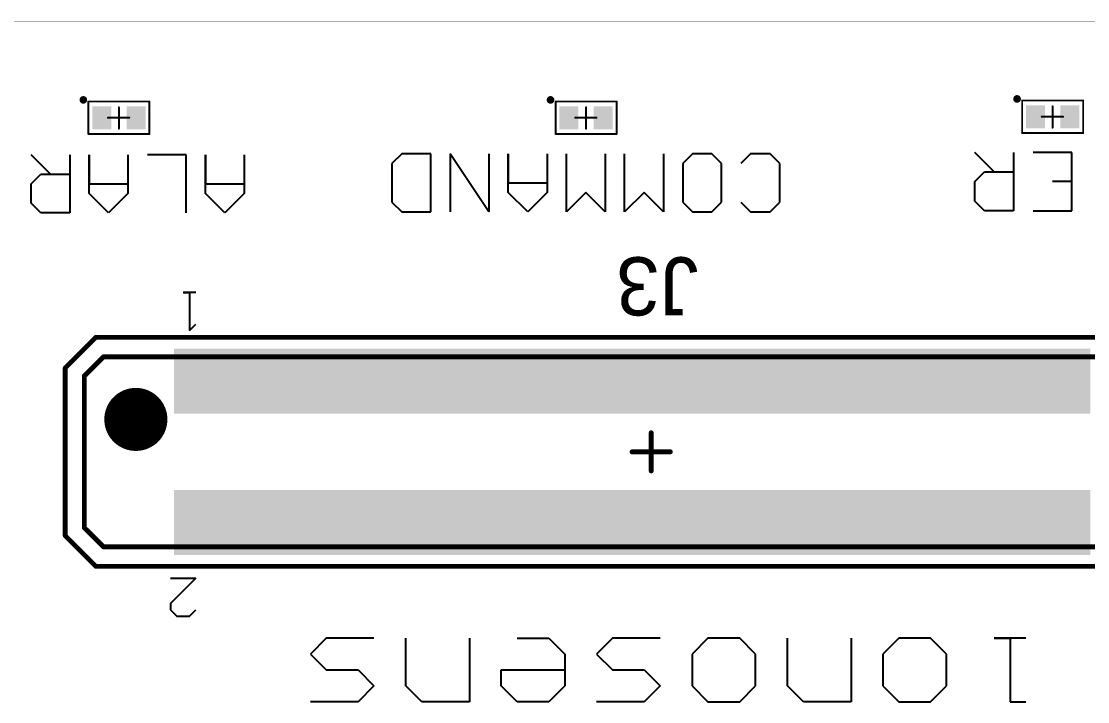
# Model space of a CAD drawing. Header units: millimetres. Extents: x -6 to 100, y 0 to 100.
# Drawn here: x 33.52 to 61.45, y 82.18 to 100.01 of the extents above; entities that cross this region are included whole.
import ezdxf

# ---------------------------------------------------------------- set-up
doc = ezdxf.new("R2010")
doc.units = ezdxf.units.MM
for name, color, linetype in [('BottomLayer', 5, 'Continuous'), ('BottomSolder', 6, 'Continuous'), ('Mechanical1', 6, 'Continuous'), ('Mechanical13', 56, 'Continuous'), ('Mechanical15', 56, 'Continuous'), ('MultiLayer', 9, 'Continuous'), ('PadHoleLayer', 156, 'Continuous'), ('TopLayer', 1, 'Continuous'), ('TopOverlay', 2, 'Continuous'), ('TopPaste', 8, 'Continuous'), ('TopSolder', 216, 'Continuous')]:
    doc.layers.add(name, color=color, linetype=linetype)

# ---------------------------------------------------------------- blocks, each defined once
blk = doc.blocks.new('LSHM_150_06_0_L_DV_A_N_K_TR_61')
at = {"layer": 'BottomLayer', "const_width": 0.725}
blk.add_lwpolyline([(13.138, -0.85, 1), (13.862, -0.85, 1)], format="xyb", close=True, dxfattribs=at)
at = {"layer": 'BottomSolder', "const_width": 0.827}
blk.add_lwpolyline([(13.087, -0.85, 1), (13.913, -0.85, 1)], format="xyb", close=True, dxfattribs=at)
at = {"layer": 'Mechanical13', "const_width": 0.127}
for points in [[(14.35, 2.49), (-14.35, 2.49)], [(14.85, 1.99), (14.35, 2.49)], [(14.85, 1.99), (14.85, -1.99)], [(14.85, -1.99), (14.35, -2.49)], [(14.35, -2.49), (-14.35, -2.49)]]:
    blk.add_lwpolyline(points, dxfattribs=at)
at = {"layer": 'Mechanical13', "const_width": 0.0635}
for points in [[(14.318, 2.49, 1), (14.382, 2.49, 1)], [(14.318, 2.49, 1), (14.382, 2.49, 1)], [(14.818, 1.99, 1), (14.882, 1.99, 1)], [(14.818, 1.99, 1), (14.882, 1.99, 1)], [(14.818, -1.99, 1), (14.882, -1.99, 1)], [(14.818, -1.99, 1), (14.882, -1.99, 1)], [(14.318, -2.49, 1), (14.382, -2.49, 1)], [(14.318, -2.49, 1), (14.382, -2.49, 1)]]:
    blk.add_lwpolyline(points, format="xyb", close=True, dxfattribs=at)
at = {"layer": 'Mechanical15'}
for p, q in [((12.097, 4.31), (11.93, 4.143)), ((12.43, 4.31), (12.097, 4.31)), ((12.596, 4.143), (12.43, 4.31)), ((11.93, 3.31), (12.596, 3.976)), ((12.596, 3.976), (12.596, 4.143)), ((12.596, 3.31), (11.93, 3.31)), ((12.097, -3.18), (11.93, -3.347)), ((12.097, -4.18), (12.097, -3.18)), ((11.93, -4.18), (12.263, -4.18)), ((12.263, -4.18), (12.097, -4.18))]:
    blk.add_line(p, q, dxfattribs=at)
at = {"layer": 'Mechanical15', "const_width": 0.127}
for points in [[(14.35, 2.49), (-14.35, 2.49)], [(14.85, 1.99), (14.35, 2.49)], [(14.85, 1.99), (14.85, -1.99)], [(0, 0.5), (0, -0.5)], [(0.5, 0), (-0.5, 0)], [(14.85, -1.99), (14.35, -2.49)], [(14.35, -2.49), (-14.35, -2.49)]]:
    blk.add_lwpolyline(points, dxfattribs=at)
at = {"layer": 'Mechanical15', "const_width": 0.0635}
for points in [[(14.318, 2.49, 1), (14.382, 2.49, 1)], [(14.318, 2.49, 1), (14.382, 2.49, 1)], [(14.818, 1.99, 1), (14.882, 1.99, 1)], [(14.818, 1.99, 1), (14.882, 1.99, 1)], [(-0.032, 0.5, 1), (0.032, 0.5, 1)], [(-0.532, 0, 1), (-0.468, 0, 1)], [(0.468, 0, 1), (0.532, 0, 1)], [(-0.032, -0.5, 1), (0.032, -0.5, 1)], [(14.818, -1.99, 1), (14.882, -1.99, 1)], [(14.818, -1.99, 1), (14.882, -1.99, 1)], [(14.318, -2.49, 1), (14.382, -2.49, 1)], [(14.318, -2.49, 1), (14.382, -2.49, 1)]]:
    blk.add_lwpolyline(points, format="xyb", close=True, dxfattribs=at)
at = {"layer": 'MultiLayer', "const_width": 0.725}
blk.add_lwpolyline([(13.138, -0.85, 1), (13.862, -0.85, 1)], format="xyb", close=True, dxfattribs=at)
at = {"layer": 'PadHoleLayer', "const_width": 0.725}
blk.add_lwpolyline([(13.138, -0.85, 1), (13.862, -0.85, 1)], format="xyb", close=True, dxfattribs=at)
at = {"layer": 'TopLayer', "const_width": 0.725}
blk.add_lwpolyline([(13.138, -0.85, 1), (13.862, -0.85, 1)], format="xyb", close=True, dxfattribs=at)
at = {"layer": 'TopLayer'}
for points in [[(-11.4, 1.1), (-11.1, 1.1), (-11.4, 2.6), (-11.1, 2.6)], [(-10.9, 1.1), (-10.6, 1.1), (-10.9, 2.6), (-10.6, 2.6)], [(-10.4, 1.1), (-10.1, 1.1), (-10.4, 2.6), (-10.1, 2.6)], [(-9.9, 1.1), (-9.6, 1.1), (-9.9, 2.6), (-9.6, 2.6)], [(-9.4, 1.1), (-9.1, 1.1), (-9.4, 2.6), (-9.1, 2.6)], [(-8.9, 1.1), (-8.6, 1.1), (-8.9, 2.6), (-8.6, 2.6)], [(-8.4, 1.1), (-8.1, 1.1), (-8.4, 2.6), (-8.1, 2.6)], [(-7.9, 1.1), (-7.6, 1.1), (-7.9, 2.6), (-7.6, 2.6)], [(-7.4, 1.1), (-7.1, 1.1), (-7.4, 2.6), (-7.1, 2.6)], [(-6.9, 1.1), (-6.6, 1.1), (-6.9, 2.6), (-6.6, 2.6)], [(-6.4, 1.1), (-6.1, 1.1), (-6.4, 2.6), (-6.1, 2.6)], [(-5.9, 1.1), (-5.6, 1.1), (-5.9, 2.6), (-5.6, 2.6)], [(-5.4, 1.1), (-5.1, 1.1), (-5.4, 2.6), (-5.1, 2.6)], [(-4.9, 1.1), (-4.6, 1.1), (-4.9, 2.6), (-4.6, 2.6)], [(-4.4, 1.1), (-4.1, 1.1), (-4.4, 2.6), (-4.1, 2.6)], [(-3.9, 1.1), (-3.6, 1.1), (-3.9, 2.6), (-3.6, 2.6)], [(-3.4, 1.1), (-3.1, 1.1), (-3.4, 2.6), (-3.1, 2.6)], [(-2.9, 1.1), (-2.6, 1.1), (-2.9, 2.6), (-2.6, 2.6)], [(-2.4, 1.1), (-2.1, 1.1), (-2.4, 2.6), (-2.1, 2.6)], [(-1.9, 1.1), (-1.6, 1.1), (-1.9, 2.6), (-1.6, 2.6)], [(-1.4, 1.1), (-1.1, 1.1), (-1.4, 2.6), (-1.1, 2.6)], [(-0.9, 1.1), (-0.6, 1.1), (-0.9, 2.6), (-0.6, 2.6)], [(-0.4, 1.1), (-0.1, 1.1), (-0.4, 2.6), (-0.1, 2.6)], [(0.1, 1.1), (0.4, 1.1), (0.1, 2.6), (0.4, 2.6)], [(0.6, 1.1), (0.9, 1.1), (0.6, 2.6), (0.9, 2.6)], [(1.1, 1.1), (1.4, 1.1), (1.1, 2.6), (1.4, 2.6)], [(1.6, 1.1), (1.9, 1.1), (1.6, 2.6), (1.9, 2.6)], [(2.1, 1.1), (2.4, 1.1), (2.1, 2.6), (2.4, 2.6)], [(2.6, 1.1), (2.9, 1.1), (2.6, 2.6), (2.9, 2.6)], [(3.1, 1.1), (3.4, 1.1), (3.1, 2.6), (3.4, 2.6)], [(3.6, 1.1), (3.9, 1.1), (3.6, 2.6), (3.9, 2.6)], [(4.1, 1.1), (4.4, 1.1), (4.1, 2.6), (4.4, 2.6)], [(4.6, 1.1), (4.9, 1.1), (4.6, 2.6), (4.9, 2.6)], [(5.1, 1.1), (5.4, 1.1), (5.1, 2.6), (5.4, 2.6)], [(5.6, 1.1), (5.9, 1.1), (5.6, 2.6), (5.9, 2.6)], [(6.1, 1.1), (6.4, 1.1), (6.1, 2.6), (6.4, 2.6)], [(6.6, 1.1), (6.9, 1.1), (6.6, 2.6), (6.9, 2.6)], [(7.1, 1.1), (7.4, 1.1), (7.1, 2.6), (7.4, 2.6)], [(7.6, 1.1), (7.9, 1.1), (7.6, 2.6), (7.9, 2.6)], [(8.1, 1.1), (8.4, 1.1), (8.1, 2.6), (8.4, 2.6)], [(8.6, 1.1), (8.9, 1.1), (8.6, 2.6), (8.9, 2.6)], [(9.1, 1.1), (9.4, 1.1), (9.1, 2.6), (9.4, 2.6)], [(9.6, 1.1), (9.9, 1.1), (9.6, 2.6), (9.9, 2.6)], [(10.1, 1.1), (10.4, 1.1), (10.1, 2.6), (10.4, 2.6)], [(10.6, 1.1), (10.9, 1.1), (10.6, 2.6), (10.9, 2.6)], [(11.1, 1.1), (11.4, 1.1), (11.1, 2.6), (11.4, 2.6)], [(11.6, 1.1), (11.9, 1.1), (11.6, 2.6), (11.9, 2.6)], [(12.1, 1.1), (12.4, 1.1), (12.1, 2.6), (12.4, 2.6)], [(-11.4, -2.6), (-11.1, -2.6), (-11.4, -1.1), (-11.1, -1.1)], [(-10.9, -2.6), (-10.6, -2.6), (-10.9, -1.1), (-10.6, -1.1)], [(-10.4, -2.6), (-10.1, -2.6), (-10.4, -1.1), (-10.1, -1.1)], [(-9.9, -2.6), (-9.6, -2.6), (-9.9, -1.1), (-9.6, -1.1)], [(-9.4, -2.6), (-9.1, -2.6), (-9.4, -1.1), (-9.1, -1.1)], [(-8.9, -2.6), (-8.6, -2.6), (-8.9, -1.1), (-8.6, -1.1)], [(-8.4, -2.6), (-8.1, -2.6), (-8.4, -1.1), (-8.1, -1.1)], [(-7.9, -2.6), (-7.6, -2.6), (-7.9, -1.1), (-7.6, -1.1)], [(-7.4, -2.6), (-7.1, -2.6), (-7.4, -1.1), (-7.1, -1.1)], [(-6.9, -2.6), (-6.6, -2.6), (-6.9, -1.1), (-6.6, -1.1)], [(-6.4, -2.6), (-6.1, -2.6), (-6.4, -1.1), (-6.1, -1.1)], [(-5.9, -2.6), (-5.6, -2.6), (-5.9, -1.1), (-5.6, -1.1)], [(-5.4, -2.6), (-5.1, -2.6), (-5.4, -1.1), (-5.1, -1.1)], [(-4.9, -2.6), (-4.6, -2.6), (-4.9, -1.1), (-4.6, -1.1)], [(-4.4, -2.6), (-4.1, -2.6), (-4.4, -1.1), (-4.1, -1.1)], [(-3.9, -2.6), (-3.6, -2.6), (-3.9, -1.1), (-3.6, -1.1)], [(-3.4, -2.6), (-3.1, -2.6), (-3.4, -1.1), (-3.1, -1.1)], [(-2.9, -2.6), (-2.6, -2.6), (-2.9, -1.1), (-2.6, -1.1)], [(-2.4, -2.6), (-2.1, -2.6), (-2.4, -1.1), (-2.1, -1.1)], [(-1.9, -2.6), (-1.6, -2.6), (-1.9, -1.1), (-1.6, -1.1)], [(-1.4, -2.6), (-1.1, -2.6), (-1.4, -1.1), (-1.1, -1.1)], [(-0.9, -2.6), (-0.6, -2.6), (-0.9, -1.1), (-0.6, -1.1)], [(-0.4, -2.6), (-0.1, -2.6), (-0.4, -1.1), (-0.1, -1.1)], [(0.1, -2.6), (0.4, -2.6), (0.1, -1.1), (0.4, -1.1)], [(0.6, -2.6), (0.9, -2.6), (0.6, -1.1), (0.9, -1.1)], [(1.1, -2.6), (1.4, -2.6), (1.1, -1.1), (1.4, -1.1)], [(1.6, -2.6), (1.9, -2.6), (1.6, -1.1), (1.9, -1.1)], [(2.1, -2.6), (2.4, -2.6), (2.1, -1.1), (2.4, -1.1)], [(2.6, -2.6), (2.9, -2.6), (2.6, -1.1), (2.9, -1.1)], [(3.1, -2.6), (3.4, -2.6), (3.1, -1.1), (3.4, -1.1)], [(3.6, -2.6), (3.9, -2.6), (3.6, -1.1), (3.9, -1.1)], [(4.1, -2.6), (4.4, -2.6), (4.1, -1.1), (4.4, -1.1)], [(4.6, -2.6), (4.9, -2.6), (4.6, -1.1), (4.9, -1.1)], [(5.1, -2.6), (5.4, -2.6), (5.1, -1.1), (5.4, -1.1)], [(5.6, -2.6), (5.9, -2.6), (5.6, -1.1), (5.9, -1.1)], [(6.1, -2.6), (6.4, -2.6), (6.1, -1.1), (6.4, -1.1)], [(6.6, -2.6), (6.9, -2.6), (6.6, -1.1), (6.9, -1.1)], [(7.1, -2.6), (7.4, -2.6), (7.1, -1.1), (7.4, -1.1)], [(7.6, -2.6), (7.9, -2.6), (7.6, -1.1), (7.9, -1.1)], [(8.1, -2.6), (8.4, -2.6), (8.1, -1.1), (8.4, -1.1)], [(8.6, -2.6), (8.9, -2.6), (8.6, -1.1), (8.9, -1.1)], [(9.1, -2.6), (9.4, -2.6), (9.1, -1.1), (9.4, -1.1)], [(9.6, -2.6), (9.9, -2.6), (9.6, -1.1), (9.9, -1.1)], [(10.1, -2.6), (10.4, -2.6), (10.1, -1.1), (10.4, -1.1)], [(10.6, -2.6), (10.9, -2.6), (10.6, -1.1), (10.9, -1.1)], [(11.1, -2.6), (11.4, -2.6), (11.1, -1.1), (11.4, -1.1)], [(11.6, -2.6), (11.9, -2.6), (11.6, -1.1), (11.9, -1.1)], [(12.1, -2.6), (12.4, -2.6), (12.1, -1.1), (12.4, -1.1)]]:
    blk.add_solid(points, dxfattribs=at)
at = {"layer": 'TopOverlay', "const_width": 0.127}
for points in [[(14.55, 3), (-14.55, 3)], [(15.35, 2.2), (14.55, 3)], [(15.35, 2.2), (15.35, -2.2)], [(15.35, -2.2), (14.55, -3)], [(14.55, -3), (-14.55, -3)]]:
    blk.add_lwpolyline(points, dxfattribs=at)
at = {"layer": 'TopOverlay', "const_width": 0.0635}
for points in [[(14.518, 3, 1), (14.582, 3, 1)], [(14.518, 3, 1), (14.582, 3, 1)], [(15.318, 2.2, 1), (15.382, 2.2, 1)], [(15.318, 2.2, 1), (15.382, 2.2, 1)], [(15.318, -2.2, 1), (15.382, -2.2, 1)], [(15.318, -2.2, 1), (15.382, -2.2, 1)], [(14.518, -3, 1), (14.582, -3, 1)], [(14.518, -3, 1), (14.582, -3, 1)]]:
    blk.add_lwpolyline(points, format="xyb", close=True, dxfattribs=at)
at = {"layer": 'TopPaste'}
for points in [[(-11.4, 1.1), (-11.1, 1.1), (-11.4, 2.6), (-11.1, 2.6)], [(-10.9, 1.1), (-10.6, 1.1), (-10.9, 2.6), (-10.6, 2.6)], [(-10.4, 1.1), (-10.1, 1.1), (-10.4, 2.6), (-10.1, 2.6)], [(-9.9, 1.1), (-9.6, 1.1), (-9.9, 2.6), (-9.6, 2.6)], [(-9.4, 1.1), (-9.1, 1.1), (-9.4, 2.6), (-9.1, 2.6)], [(-8.9, 1.1), (-8.6, 1.1), (-8.9, 2.6), (-8.6, 2.6)], [(-8.4, 1.1), (-8.1, 1.1), (-8.4, 2.6), (-8.1, 2.6)], [(-7.9, 1.1), (-7.6, 1.1), (-7.9, 2.6), (-7.6, 2.6)], [(-7.4, 1.1), (-7.1, 1.1), (-7.4, 2.6), (-7.1, 2.6)], [(-6.9, 1.1), (-6.6, 1.1), (-6.9, 2.6), (-6.6, 2.6)], [(-6.4, 1.1), (-6.1, 1.1), (-6.4, 2.6), (-6.1, 2.6)], [(-5.9, 1.1), (-5.6, 1.1), (-5.9, 2.6), (-5.6, 2.6)], [(-5.4, 1.1), (-5.1, 1.1), (-5.4, 2.6), (-5.1, 2.6)], [(-4.9, 1.1), (-4.6, 1.1), (-4.9, 2.6), (-4.6, 2.6)], [(-4.4, 1.1), (-4.1, 1.1), (-4.4, 2.6), (-4.1, 2.6)], [(-3.9, 1.1), (-3.6, 1.1), (-3.9, 2.6), (-3.6, 2.6)], [(-3.4, 1.1), (-3.1, 1.1), (-3.4, 2.6), (-3.1, 2.6)], [(-2.9, 1.1), (-2.6, 1.1), (-2.9, 2.6), (-2.6, 2.6)], [(-2.4, 1.1), (-2.1, 1.1), (-2.4, 2.6), (-2.1, 2.6)], [(-1.9, 1.1), (-1.6, 1.1), (-1.9, 2.6), (-1.6, 2.6)], [(-1.4, 1.1), (-1.1, 1.1), (-1.4, 2.6), (-1.1, 2.6)], [(-0.9, 1.1), (-0.6, 1.1), (-0.9, 2.6), (-0.6, 2.6)], [(-0.4, 1.1), (-0.1, 1.1), (-0.4, 2.6), (-0.1, 2.6)], [(0.1, 1.1), (0.4, 1.1), (0.1, 2.6), (0.4, 2.6)], [(0.6, 1.1), (0.9, 1.1), (0.6, 2.6), (0.9, 2.6)], [(1.1, 1.1), (1.4, 1.1), (1.1, 2.6), (1.4, 2.6)], [(1.6, 1.1), (1.9, 1.1), (1.6, 2.6), (1.9, 2.6)], [(2.1, 1.1), (2.4, 1.1), (2.1, 2.6), (2.4, 2.6)], [(2.6, 1.1), (2.9, 1.1), (2.6, 2.6), (2.9, 2.6)], [(3.1, 1.1), (3.4, 1.1), (3.1, 2.6), (3.4, 2.6)], [(3.6, 1.1), (3.9, 1.1), (3.6, 2.6), (3.9, 2.6)], [(4.1, 1.1), (4.4, 1.1), (4.1, 2.6), (4.4, 2.6)], [(4.6, 1.1), (4.9, 1.1), (4.6, 2.6), (4.9, 2.6)], [(5.1, 1.1), (5.4, 1.1), (5.1, 2.6), (5.4, 2.6)], [(5.6, 1.1), (5.9, 1.1), (5.6, 2.6), (5.9, 2.6)], [(6.1, 1.1), (6.4, 1.1), (6.1, 2.6), (6.4, 2.6)], [(6.6, 1.1), (6.9, 1.1), (6.6, 2.6), (6.9, 2.6)], [(7.1, 1.1), (7.4, 1.1), (7.1, 2.6), (7.4, 2.6)], [(7.6, 1.1), (7.9, 1.1), (7.6, 2.6), (7.9, 2.6)], [(8.1, 1.1), (8.4, 1.1), (8.1, 2.6), (8.4, 2.6)], [(8.6, 1.1), (8.9, 1.1), (8.6, 2.6), (8.9, 2.6)], [(9.1, 1.1), (9.4, 1.1), (9.1, 2.6), (9.4, 2.6)], [(9.6, 1.1), (9.9, 1.1), (9.6, 2.6), (9.9, 2.6)], [(10.1, 1.1), (10.4, 1.1), (10.1, 2.6), (10.4, 2.6)], [(10.6, 1.1), (10.9, 1.1), (10.6, 2.6), (10.9, 2.6)], [(11.1, 1.1), (11.4, 1.1), (11.1, 2.6), (11.4, 2.6)], [(11.6, 1.1), (11.9, 1.1), (11.6, 2.6), (11.9, 2.6)], [(12.1, 1.1), (12.4, 1.1), (12.1, 2.6), (12.4, 2.6)], [(-11.4, -2.6), (-11.1, -2.6), (-11.4, -1.1), (-11.1, -1.1)], [(-10.9, -2.6), (-10.6, -2.6), (-10.9, -1.1), (-10.6, -1.1)], [(-10.4, -2.6), (-10.1, -2.6), (-10.4, -1.1), (-10.1, -1.1)], [(-9.9, -2.6), (-9.6, -2.6), (-9.9, -1.1), (-9.6, -1.1)], [(-9.4, -2.6), (-9.1, -2.6), (-9.4, -1.1), (-9.1, -1.1)], [(-8.9, -2.6), (-8.6, -2.6), (-8.9, -1.1), (-8.6, -1.1)], [(-8.4, -2.6), (-8.1, -2.6), (-8.4, -1.1), (-8.1, -1.1)], [(-7.9, -2.6), (-7.6, -2.6), (-7.9, -1.1), (-7.6, -1.1)], [(-7.4, -2.6), (-7.1, -2.6), (-7.4, -1.1), (-7.1, -1.1)], [(-6.9, -2.6), (-6.6, -2.6), (-6.9, -1.1), (-6.6, -1.1)], [(-6.4, -2.6), (-6.1, -2.6), (-6.4, -1.1), (-6.1, -1.1)], [(-5.9, -2.6), (-5.6, -2.6), (-5.9, -1.1), (-5.6, -1.1)], [(-5.4, -2.6), (-5.1, -2.6), (-5.4, -1.1), (-5.1, -1.1)], [(-4.9, -2.6), (-4.6, -2.6), (-4.9, -1.1), (-4.6, -1.1)], [(-4.4, -2.6), (-4.1, -2.6), (-4.4, -1.1), (-4.1, -1.1)], [(-3.9, -2.6), (-3.6, -2.6), (-3.9, -1.1), (-3.6, -1.1)], [(-3.4, -2.6), (-3.1, -2.6), (-3.4, -1.1), (-3.1, -1.1)], [(-2.9, -2.6), (-2.6, -2.6), (-2.9, -1.1), (-2.6, -1.1)], [(-2.4, -2.6), (-2.1, -2.6), (-2.4, -1.1), (-2.1, -1.1)], [(-1.9, -2.6), (-1.6, -2.6), (-1.9, -1.1), (-1.6, -1.1)], [(-1.4, -2.6), (-1.1, -2.6), (-1.4, -1.1), (-1.1, -1.1)], [(-0.9, -2.6), (-0.6, -2.6), (-0.9, -1.1), (-0.6, -1.1)], [(-0.4, -2.6), (-0.1, -2.6), (-0.4, -1.1), (-0.1, -1.1)], [(0.1, -2.6), (0.4, -2.6), (0.1, -1.1), (0.4, -1.1)], [(0.6, -2.6), (0.9, -2.6), (0.6, -1.1), (0.9, -1.1)], [(1.1, -2.6), (1.4, -2.6), (1.1, -1.1), (1.4, -1.1)], [(1.6, -2.6), (1.9, -2.6), (1.6, -1.1), (1.9, -1.1)], [(2.1, -2.6), (2.4, -2.6), (2.1, -1.1), (2.4, -1.1)], [(2.6, -2.6), (2.9, -2.6), (2.6, -1.1), (2.9, -1.1)], [(3.1, -2.6), (3.4, -2.6), (3.1, -1.1), (3.4, -1.1)], [(3.6, -2.6), (3.9, -2.6), (3.6, -1.1), (3.9, -1.1)], [(4.1, -2.6), (4.4, -2.6), (4.1, -1.1), (4.4, -1.1)], [(4.6, -2.6), (4.9, -2.6), (4.6, -1.1), (4.9, -1.1)], [(5.1, -2.6), (5.4, -2.6), (5.1, -1.1), (5.4, -1.1)], [(5.6, -2.6), (5.9, -2.6), (5.6, -1.1), (5.9, -1.1)], [(6.1, -2.6), (6.4, -2.6), (6.1, -1.1), (6.4, -1.1)], [(6.6, -2.6), (6.9, -2.6), (6.6, -1.1), (6.9, -1.1)], [(7.1, -2.6), (7.4, -2.6), (7.1, -1.1), (7.4, -1.1)], [(7.6, -2.6), (7.9, -2.6), (7.6, -1.1), (7.9, -1.1)], [(8.1, -2.6), (8.4, -2.6), (8.1, -1.1), (8.4, -1.1)], [(8.6, -2.6), (8.9, -2.6), (8.6, -1.1), (8.9, -1.1)], [(9.1, -2.6), (9.4, -2.6), (9.1, -1.1), (9.4, -1.1)], [(9.6, -2.6), (9.9, -2.6), (9.6, -1.1), (9.9, -1.1)], [(10.1, -2.6), (10.4, -2.6), (10.1, -1.1), (10.4, -1.1)], [(10.6, -2.6), (10.9, -2.6), (10.6, -1.1), (10.9, -1.1)], [(11.1, -2.6), (11.4, -2.6), (11.1, -1.1), (11.4, -1.1)], [(11.6, -2.6), (11.9, -2.6), (11.6, -1.1), (11.9, -1.1)], [(12.1, -2.6), (12.4, -2.6), (12.1, -1.1), (12.4, -1.1)]]:
    blk.add_solid(points, dxfattribs=at)
at = {"layer": 'TopSolder', "const_width": 0.827}
blk.add_lwpolyline([(13.087, -0.85, 1), (13.913, -0.85, 1)], format="xyb", close=True, dxfattribs=at)
at = {"layer": 'TopSolder'}
for points in [[(-11.502, 0.998), (-10.998, 0.998), (-11.502, 2.702), (-10.998, 2.702)], [(-11.002, 0.998), (-10.498, 0.998), (-11.002, 2.702), (-10.498, 2.702)], [(-10.502, 0.998), (-9.998, 0.998), (-10.502, 2.702), (-9.998, 2.702)], [(-10.002, 0.998), (-9.498, 0.998), (-10.002, 2.702), (-9.498, 2.702)], [(-9.502, 0.998), (-8.998, 0.998), (-9.502, 2.702), (-8.998, 2.702)], [(-9.002, 0.998), (-8.498, 0.998), (-9.002, 2.702), (-8.498, 2.702)], [(-8.502, 0.998), (-7.998, 0.998), (-8.502, 2.702), (-7.998, 2.702)], [(-8.002, 0.998), (-7.498, 0.998), (-8.002, 2.702), (-7.498, 2.702)], [(-7.502, 0.998), (-6.998, 0.998), (-7.502, 2.702), (-6.998, 2.702)], [(-7.002, 0.998), (-6.498, 0.998), (-7.002, 2.702), (-6.498, 2.702)], [(-6.502, 0.998), (-5.998, 0.998), (-6.502, 2.702), (-5.998, 2.702)], [(-6.002, 0.998), (-5.498, 0.998), (-6.002, 2.702), (-5.498, 2.702)], [(-5.502, 0.998), (-4.998, 0.998), (-5.502, 2.702), (-4.998, 2.702)], [(-5.002, 0.998), (-4.498, 0.998), (-5.002, 2.702), (-4.498, 2.702)], [(-4.502, 0.998), (-3.998, 0.998), (-4.502, 2.702), (-3.998, 2.702)], [(-4.002, 0.998), (-3.498, 0.998), (-4.002, 2.702), (-3.498, 2.702)], [(-3.502, 0.998), (-2.998, 0.998), (-3.502, 2.702), (-2.998, 2.702)], [(-3.002, 0.998), (-2.498, 0.998), (-3.002, 2.702), (-2.498, 2.702)], [(-2.502, 0.998), (-1.998, 0.998), (-2.502, 2.702), (-1.998, 2.702)], [(-2.002, 0.998), (-1.498, 0.998), (-2.002, 2.702), (-1.498, 2.702)], [(-1.502, 0.998), (-0.998, 0.998), (-1.502, 2.702), (-0.998, 2.702)], [(-1.002, 0.998), (-0.498, 0.998), (-1.002, 2.702), (-0.498, 2.702)], [(-0.502, 0.998), (0.002, 0.998), (-0.502, 2.702), (0.002, 2.702)], [(-0.002, 0.998), (0.502, 0.998), (-0.002, 2.702), (0.502, 2.702)], [(0.498, 0.998), (1.002, 0.998), (0.498, 2.702), (1.002, 2.702)], [(0.998, 0.998), (1.502, 0.998), (0.998, 2.702), (1.502, 2.702)], [(1.498, 0.998), (2.002, 0.998), (1.498, 2.702), (2.002, 2.702)], [(1.998, 0.998), (2.502, 0.998), (1.998, 2.702), (2.502, 2.702)], [(2.498, 0.998), (3.002, 0.998), (2.498, 2.702), (3.002, 2.702)], [(2.998, 0.998), (3.502, 0.998), (2.998, 2.702), (3.502, 2.702)], [(3.498, 0.998), (4.002, 0.998), (3.498, 2.702), (4.002, 2.702)], [(3.998, 0.998), (4.502, 0.998), (3.998, 2.702), (4.502, 2.702)], [(4.498, 0.998), (5.002, 0.998), (4.498, 2.702), (5.002, 2.702)], [(4.998, 0.998), (5.502, 0.998), (4.998, 2.702), (5.502, 2.702)], [(5.498, 0.998), (6.002, 0.998), (5.498, 2.702), (6.002, 2.702)], [(5.998, 0.998), (6.502, 0.998), (5.998, 2.702), (6.502, 2.702)], [(6.498, 0.998), (7.002, 0.998), (6.498, 2.702), (7.002, 2.702)], [(6.998, 0.998), (7.502, 0.998), (6.998, 2.702), (7.502, 2.702)], [(7.498, 0.998), (8.002, 0.998), (7.498, 2.702), (8.002, 2.702)], [(7.998, 0.998), (8.502, 0.998), (7.998, 2.702), (8.502, 2.702)], [(8.498, 0.998), (9.002, 0.998), (8.498, 2.702), (9.002, 2.702)], [(8.998, 0.998), (9.502, 0.998), (8.998, 2.702), (9.502, 2.702)], [(9.498, 0.998), (10.002, 0.998), (9.498, 2.702), (10.002, 2.702)], [(9.998, 0.998), (10.502, 0.998), (9.998, 2.702), (10.502, 2.702)], [(10.498, 0.998), (11.002, 0.998), (10.498, 2.702), (11.002, 2.702)], [(10.998, 0.998), (11.502, 0.998), (10.998, 2.702), (11.502, 2.702)], [(11.498, 0.998), (12.002, 0.998), (11.498, 2.702), (12.002, 2.702)], [(11.998, 0.998), (12.502, 0.998), (11.998, 2.702), (12.502, 2.702)], [(-11.502, -2.702), (-10.998, -2.702), (-11.502, -0.998), (-10.998, -0.998)], [(-11.002, -2.702), (-10.498, -2.702), (-11.002, -0.998), (-10.498, -0.998)], [(-10.502, -2.702), (-9.998, -2.702), (-10.502, -0.998), (-9.998, -0.998)], [(-10.002, -2.702), (-9.498, -2.702), (-10.002, -0.998), (-9.498, -0.998)], [(-9.502, -2.702), (-8.998, -2.702), (-9.502, -0.998), (-8.998, -0.998)], [(-9.002, -2.702), (-8.498, -2.702), (-9.002, -0.998), (-8.498, -0.998)], [(-8.502, -2.702), (-7.998, -2.702), (-8.502, -0.998), (-7.998, -0.998)], [(-8.002, -2.702), (-7.498, -2.702), (-8.002, -0.998), (-7.498, -0.998)], [(-7.502, -2.702), (-6.998, -2.702), (-7.502, -0.998), (-6.998, -0.998)], [(-7.002, -2.702), (-6.498, -2.702), (-7.002, -0.998), (-6.498, -0.998)], [(-6.502, -2.702), (-5.998, -2.702), (-6.502, -0.998), (-5.998, -0.998)], [(-6.002, -2.702), (-5.498, -2.702), (-6.002, -0.998), (-5.498, -0.998)], [(-5.502, -2.702), (-4.998, -2.702), (-5.502, -0.998), (-4.998, -0.998)], [(-5.002, -2.702), (-4.498, -2.702), (-5.002, -0.998), (-4.498, -0.998)], [(-4.502, -2.702), (-3.998, -2.702), (-4.502, -0.998), (-3.998, -0.998)], [(-4.002, -2.702), (-3.498, -2.702), (-4.002, -0.998), (-3.498, -0.998)], [(-3.502, -2.702), (-2.998, -2.702), (-3.502, -0.998), (-2.998, -0.998)], [(-3.002, -2.702), (-2.498, -2.702), (-3.002, -0.998), (-2.498, -0.998)], [(-2.502, -2.702), (-1.998, -2.702), (-2.502, -0.998), (-1.998, -0.998)], [(-2.002, -2.702), (-1.498, -2.702), (-2.002, -0.998), (-1.498, -0.998)], [(-1.502, -2.702), (-0.998, -2.702), (-1.502, -0.998), (-0.998, -0.998)], [(-1.002, -2.702), (-0.498, -2.702), (-1.002, -0.998), (-0.498, -0.998)], [(-0.502, -2.702), (0.002, -2.702), (-0.502, -0.998), (0.002, -0.998)], [(-0.002, -2.702), (0.502, -2.702), (-0.002, -0.998), (0.502, -0.998)], [(0.498, -2.702), (1.002, -2.702), (0.498, -0.998), (1.002, -0.998)], [(0.998, -2.702), (1.502, -2.702), (0.998, -0.998), (1.502, -0.998)], [(1.498, -2.702), (2.002, -2.702), (1.498, -0.998), (2.002, -0.998)], [(1.998, -2.702), (2.502, -2.702), (1.998, -0.998), (2.502, -0.998)], [(2.498, -2.702), (3.002, -2.702), (2.498, -0.998), (3.002, -0.998)], [(2.998, -2.702), (3.502, -2.702), (2.998, -0.998), (3.502, -0.998)], [(3.498, -2.702), (4.002, -2.702), (3.498, -0.998), (4.002, -0.998)], [(3.998, -2.702), (4.502, -2.702), (3.998, -0.998), (4.502, -0.998)], [(4.498, -2.702), (5.002, -2.702), (4.498, -0.998), (5.002, -0.998)], [(4.998, -2.702), (5.502, -2.702), (4.998, -0.998), (5.502, -0.998)], [(5.498, -2.702), (6.002, -2.702), (5.498, -0.998), (6.002, -0.998)], [(5.998, -2.702), (6.502, -2.702), (5.998, -0.998), (6.502, -0.998)], [(6.498, -2.702), (7.002, -2.702), (6.498, -0.998), (7.002, -0.998)], [(6.998, -2.702), (7.502, -2.702), (6.998, -0.998), (7.502, -0.998)], [(7.498, -2.702), (8.002, -2.702), (7.498, -0.998), (8.002, -0.998)], [(7.998, -2.702), (8.502, -2.702), (7.998, -0.998), (8.502, -0.998)], [(8.498, -2.702), (9.002, -2.702), (8.498, -0.998), (9.002, -0.998)], [(8.998, -2.702), (9.502, -2.702), (8.998, -0.998), (9.502, -0.998)], [(9.498, -2.702), (10.002, -2.702), (9.498, -0.998), (10.002, -0.998)], [(9.998, -2.702), (10.502, -2.702), (9.998, -0.998), (10.502, -0.998)], [(10.498, -2.702), (11.002, -2.702), (10.498, -0.998), (11.002, -0.998)], [(10.998, -2.702), (11.502, -2.702), (10.998, -0.998), (11.502, -0.998)], [(11.498, -2.702), (12.002, -2.702), (11.498, -0.998), (12.002, -0.998)], [(11.998, -2.702), (12.502, -2.702), (11.998, -0.998), (12.502, -0.998)]]:
    blk.add_solid(points, dxfattribs=at)
blk = doc.blocks.new('DIOC1005X02R_66')
at = {"layer": 'Mechanical13', "const_width": 0.05}
for points in [[(-0.797, -0.425), (-0.797, 0.425)], [(-0.797, 0.425), (0.803, 0.425)], [(0.803, -0.425), (0.803, 0.425)], [(-0.797, -0.425), (0.803, -0.425)]]:
    blk.add_lwpolyline(points, dxfattribs=at)
at = {"layer": 'Mechanical13', "const_width": 0.025}
for points in [[(-0.81, 0.425, 1), (-0.785, 0.425, 1)], [(-0.81, 0.425, 1), (-0.785, 0.425, 1)], [(0.79, 0.425, 1), (0.815, 0.425, 1)], [(0.79, 0.425, 1), (0.815, 0.425, 1)], [(-0.81, -0.425, 1), (-0.785, -0.425, 1)], [(-0.81, -0.425, 1), (-0.785, -0.425, 1)], [(0.79, -0.425, 1), (0.815, -0.425, 1)], [(0.79, -0.425, 1), (0.815, -0.425, 1)]]:
    blk.add_lwpolyline(points, format="xyb", close=True, dxfattribs=at)
at = {"layer": 'Mechanical15', "const_width": 0.05}
for points in [[(-0.797, -0.425), (-0.797, 0.425)], [(-0.797, 0.425), (0.803, 0.425)], [(0.003, -0.287), (0.003, 0.273)], [(0.803, -0.425), (0.803, 0.425)], [(-0.284, 0), (0.276, 0)], [(-0.797, -0.425), (0.803, -0.425)]]:
    blk.add_lwpolyline(points, dxfattribs=at)
at = {"layer": 'Mechanical15', "const_width": 0.025}
for points in [[(-0.81, 0.425, 1), (-0.785, 0.425, 1)], [(-0.81, 0.425, 1), (-0.785, 0.425, 1)], [(-0.01, 0.273, 1), (0.015, 0.273, 1)], [(0.79, 0.425, 1), (0.815, 0.425, 1)], [(0.79, 0.425, 1), (0.815, 0.425, 1)], [(-0.297, 0, 1), (-0.272, 0, 1)], [(0.263, 0, 1), (0.288, 0, 1)], [(-0.01, -0.287, 1), (0.015, -0.287, 1)], [(-0.81, -0.425, 1), (-0.785, -0.425, 1)], [(-0.81, -0.425, 1), (-0.785, -0.425, 1)], [(0.79, -0.425, 1), (0.815, -0.425, 1)], [(0.79, -0.425, 1), (0.815, -0.425, 1)]]:
    blk.add_lwpolyline(points, format="xyb", close=True, dxfattribs=at)
at = {"layer": 'TopLayer'}
for points in [[(-0.697, -0.3), (-0.197, -0.3), (-0.697, 0.3), (-0.197, 0.3)], [(0.203, -0.3), (0.703, -0.3), (0.203, 0.3), (0.703, 0.3)]]:
    blk.add_solid(points, dxfattribs=at)
at = {"layer": 'TopOverlay'}
for points, const_width in [([(-0.879, 0.467, 1), (-0.979, 0.467, 1)], 0.1), ([(-1.004, 0.467, 1), (-0.954, 0.467, 1)], 0.05), ([(-0.904, 0.467, 1), (-0.854, 0.467, 1)], 0.05)]:
    blk.add_lwpolyline(points, format="xyb", close=True, dxfattribs=dict(at, const_width=const_width))
at = {"layer": 'TopPaste'}
for points in [[(-0.697, -0.3), (-0.197, -0.3), (-0.697, 0.3), (-0.197, 0.3)], [(0.203, -0.3), (0.703, -0.3), (0.203, 0.3), (0.703, 0.3)]]:
    blk.add_solid(points, dxfattribs=at)
at = {"layer": 'TopSolder'}
for points in [[(-0.697, -0.3), (-0.197, -0.3), (-0.697, 0.3), (-0.197, 0.3)], [(0.203, -0.3), (0.703, -0.3), (0.203, 0.3), (0.703, 0.3)]]:
    blk.add_solid(points, dxfattribs=at)
blk = doc.blocks.new('DIOC1005X02R_67')
at = {"layer": 'Mechanical13', "const_width": 0.05}
for points in [[(-0.797, -0.425), (-0.797, 0.425)], [(-0.797, 0.425), (0.803, 0.425)], [(0.803, -0.425), (0.803, 0.425)], [(-0.797, -0.425), (0.803, -0.425)]]:
    blk.add_lwpolyline(points, dxfattribs=at)
at = {"layer": 'Mechanical13', "const_width": 0.025}
for points in [[(-0.81, 0.425, 1), (-0.785, 0.425, 1)], [(-0.81, 0.425, 1), (-0.785, 0.425, 1)], [(0.79, 0.425, 1), (0.815, 0.425, 1)], [(0.79, 0.425, 1), (0.815, 0.425, 1)], [(-0.81, -0.425, 1), (-0.785, -0.425, 1)], [(-0.81, -0.425, 1), (-0.785, -0.425, 1)], [(0.79, -0.425, 1), (0.815, -0.425, 1)], [(0.79, -0.425, 1), (0.815, -0.425, 1)]]:
    blk.add_lwpolyline(points, format="xyb", close=True, dxfattribs=at)
at = {"layer": 'Mechanical15', "const_width": 0.05}
for points in [[(-0.797, -0.425), (-0.797, 0.425)], [(-0.797, 0.425), (0.803, 0.425)], [(0.003, -0.287), (0.003, 0.273)], [(0.803, -0.425), (0.803, 0.425)], [(-0.284, 0), (0.276, 0)], [(-0.797, -0.425), (0.803, -0.425)]]:
    blk.add_lwpolyline(points, dxfattribs=at)
at = {"layer": 'Mechanical15', "const_width": 0.025}
for points in [[(-0.81, 0.425, 1), (-0.785, 0.425, 1)], [(-0.81, 0.425, 1), (-0.785, 0.425, 1)], [(-0.01, 0.273, 1), (0.015, 0.273, 1)], [(0.79, 0.425, 1), (0.815, 0.425, 1)], [(0.79, 0.425, 1), (0.815, 0.425, 1)], [(-0.297, 0, 1), (-0.272, 0, 1)], [(0.263, 0, 1), (0.288, 0, 1)], [(-0.01, -0.287, 1), (0.015, -0.287, 1)], [(-0.81, -0.425, 1), (-0.785, -0.425, 1)], [(-0.81, -0.425, 1), (-0.785, -0.425, 1)], [(0.79, -0.425, 1), (0.815, -0.425, 1)], [(0.79, -0.425, 1), (0.815, -0.425, 1)]]:
    blk.add_lwpolyline(points, format="xyb", close=True, dxfattribs=at)
at = {"layer": 'TopLayer'}
for points in [[(-0.697, -0.3), (-0.197, -0.3), (-0.697, 0.3), (-0.197, 0.3)], [(0.203, -0.3), (0.703, -0.3), (0.203, 0.3), (0.703, 0.3)]]:
    blk.add_solid(points, dxfattribs=at)
at = {"layer": 'TopOverlay'}
for points, const_width in [([(-0.879, 0.467, 1), (-0.979, 0.467, 1)], 0.1), ([(-1.004, 0.467, 1), (-0.954, 0.467, 1)], 0.05), ([(-0.904, 0.467, 1), (-0.854, 0.467, 1)], 0.05)]:
    blk.add_lwpolyline(points, format="xyb", close=True, dxfattribs=dict(at, const_width=const_width))
at = {"layer": 'TopPaste'}
for points in [[(-0.697, -0.3), (-0.197, -0.3), (-0.697, 0.3), (-0.197, 0.3)], [(0.203, -0.3), (0.703, -0.3), (0.203, 0.3), (0.703, 0.3)]]:
    blk.add_solid(points, dxfattribs=at)
at = {"layer": 'TopSolder'}
for points in [[(-0.697, -0.3), (-0.197, -0.3), (-0.697, 0.3), (-0.197, 0.3)], [(0.203, -0.3), (0.703, -0.3), (0.203, 0.3), (0.703, 0.3)]]:
    blk.add_solid(points, dxfattribs=at)
blk = doc.blocks.new('DIOC1005X02R_68')
at = {"layer": 'Mechanical13', "const_width": 0.05}
for points in [[(-0.797, -0.425), (-0.797, 0.425)], [(-0.797, 0.425), (0.803, 0.425)], [(0.803, -0.425), (0.803, 0.425)], [(-0.797, -0.425), (0.803, -0.425)]]:
    blk.add_lwpolyline(points, dxfattribs=at)
at = {"layer": 'Mechanical13', "const_width": 0.025}
for points in [[(-0.81, 0.425, 1), (-0.785, 0.425, 1)], [(-0.81, 0.425, 1), (-0.785, 0.425, 1)], [(0.79, 0.425, 1), (0.815, 0.425, 1)], [(0.79, 0.425, 1), (0.815, 0.425, 1)], [(-0.81, -0.425, 1), (-0.785, -0.425, 1)], [(-0.81, -0.425, 1), (-0.785, -0.425, 1)], [(0.79, -0.425, 1), (0.815, -0.425, 1)], [(0.79, -0.425, 1), (0.815, -0.425, 1)]]:
    blk.add_lwpolyline(points, format="xyb", close=True, dxfattribs=at)
at = {"layer": 'Mechanical15', "const_width": 0.05}
for points in [[(-0.797, -0.425), (-0.797, 0.425)], [(-0.797, 0.425), (0.803, 0.425)], [(0.003, -0.287), (0.003, 0.273)], [(0.803, -0.425), (0.803, 0.425)], [(-0.284, 0), (0.276, 0)], [(-0.797, -0.425), (0.803, -0.425)]]:
    blk.add_lwpolyline(points, dxfattribs=at)
at = {"layer": 'Mechanical15', "const_width": 0.025}
for points in [[(-0.81, 0.425, 1), (-0.785, 0.425, 1)], [(-0.81, 0.425, 1), (-0.785, 0.425, 1)], [(-0.01, 0.273, 1), (0.015, 0.273, 1)], [(0.79, 0.425, 1), (0.815, 0.425, 1)], [(0.79, 0.425, 1), (0.815, 0.425, 1)], [(-0.297, 0, 1), (-0.272, 0, 1)], [(0.263, 0, 1), (0.288, 0, 1)], [(-0.01, -0.287, 1), (0.015, -0.287, 1)], [(-0.81, -0.425, 1), (-0.785, -0.425, 1)], [(-0.81, -0.425, 1), (-0.785, -0.425, 1)], [(0.79, -0.425, 1), (0.815, -0.425, 1)], [(0.79, -0.425, 1), (0.815, -0.425, 1)]]:
    blk.add_lwpolyline(points, format="xyb", close=True, dxfattribs=at)
at = {"layer": 'TopLayer'}
for points in [[(-0.697, -0.3), (-0.197, -0.3), (-0.697, 0.3), (-0.197, 0.3)], [(0.203, -0.3), (0.703, -0.3), (0.203, 0.3), (0.703, 0.3)]]:
    blk.add_solid(points, dxfattribs=at)
at = {"layer": 'TopOverlay'}
for points, const_width in [([(-0.879, 0.467, 1), (-0.979, 0.467, 1)], 0.1), ([(-1.004, 0.467, 1), (-0.954, 0.467, 1)], 0.05), ([(-0.904, 0.467, 1), (-0.854, 0.467, 1)], 0.05)]:
    blk.add_lwpolyline(points, format="xyb", close=True, dxfattribs=dict(at, const_width=const_width))
at = {"layer": 'TopPaste'}
for points in [[(-0.697, -0.3), (-0.197, -0.3), (-0.697, 0.3), (-0.197, 0.3)], [(0.203, -0.3), (0.703, -0.3), (0.203, 0.3), (0.703, 0.3)]]:
    blk.add_solid(points, dxfattribs=at)
at = {"layer": 'TopSolder'}
for points in [[(-0.697, -0.3), (-0.197, -0.3), (-0.697, 0.3), (-0.197, 0.3)], [(0.203, -0.3), (0.703, -0.3), (0.203, 0.3), (0.703, 0.3)]]:
    blk.add_solid(points, dxfattribs=at)

msp = doc.modelspace()

# ---------------------------------------------------------------- linework, layer by layer
at = {"layer": 'Mechanical1', "const_width": 0.0127}
msp.add_lwpolyline([(0.006, 100.006), (100.006, 100.006)], dxfattribs=at)
at = {"layer": 'TopOverlay'}
for p, q in [((34.282, 96.006), (33.774, 96.513)), ((34.789, 96.513), (34.789, 94.99)), ((35.297, 95.498), (35.297, 96.513)), ((35.297, 96.513), (35.297, 95.752)), ((36.313, 96.513), (36.313, 95.498)), ((37.836, 96.513), (36.821, 96.513)), ((37.836, 94.99), (37.836, 96.513)), ((38.344, 95.498), (38.344, 96.513)), ((38.344, 96.513), (38.344, 95.752)), ((39.36, 96.513), (39.36, 95.498)), ((43.483, 96.539), (43.229, 96.285)), ((44.245, 96.539), (43.483, 96.539)), ((44.245, 95.015), (44.245, 96.539)), ((45.768, 95.015), (44.753, 96.539)), ((44.753, 96.539), (44.753, 95.015)), ((45.768, 96.539), (45.768, 95.015)), ((46.276, 95.523), (46.276, 96.539)), ((46.276, 96.539), (46.276, 95.777)), ((47.292, 96.539), (47.292, 95.523)), ((47.8, 95.015), (47.8, 96.539)), ((48.815, 96.539), (48.815, 95.015)), ((49.323, 95.015), (49.323, 96.539)), ((50.339, 96.539), (50.339, 95.015)), ((51.101, 96.539), (50.847, 96.285)), ((51.608, 96.539), (51.101, 96.539)), ((51.862, 96.285), (51.608, 96.539)), ((52.624, 96.539), (52.37, 96.285)), ((53.132, 96.539), (52.624, 96.539)), ((53.386, 96.285), (53.132, 96.539)), ((59.006, 96.063), (58.498, 96.571)), ((59.514, 96.571), (59.514, 95.047)), ((61.038, 96.571), (60.022, 96.571)), ((61.038, 95.047), (61.038, 96.571)), ((43.229, 96.285), (43.229, 95.269)), ((50.847, 96.285), (50.847, 95.269)), ((51.862, 95.269), (51.862, 96.285)), ((53.386, 95.269), (53.386, 96.285)), ((33.774, 95.752), (34.028, 96.006)), ((34.028, 96.006), (34.789, 96.006)), ((58.498, 95.809), (58.752, 96.063)), ((58.752, 96.063), (59.514, 96.063)), ((33.774, 95.244), (33.774, 95.752)), ((35.297, 95.752), (36.313, 95.752)), ((38.344, 95.752), (39.36, 95.752)), ((46.276, 95.777), (47.292, 95.777)), ((58.498, 95.301), (58.498, 95.809)), ((61.038, 95.809), (60.53, 95.809)), ((35.805, 94.99), (35.297, 95.498)), ((36.313, 95.498), (35.805, 94.99)), ((38.852, 94.99), (38.344, 95.498)), ((39.36, 95.498), (38.852, 94.99)), ((43.229, 95.269), (43.483, 95.015)), ((46.784, 95.015), (46.276, 95.523)), ((47.292, 95.523), (46.784, 95.015)), ((48.307, 95.523), (47.8, 95.015)), ((48.815, 95.015), (48.307, 95.523)), ((49.831, 95.523), (49.323, 95.015)), ((50.339, 95.015), (49.831, 95.523)), ((50.847, 95.269), (51.101, 95.015)), ((51.608, 95.015), (51.862, 95.269)), ((52.37, 95.269), (52.624, 95.015)), ((53.132, 95.015), (53.386, 95.269)), ((58.752, 95.047), (58.498, 95.301)), ((34.028, 94.99), (33.774, 95.244)), ((34.789, 94.99), (34.028, 94.99)), ((43.483, 95.015), (44.245, 95.015)), ((51.101, 95.015), (51.608, 95.015)), ((52.624, 95.015), (53.132, 95.015)), ((59.514, 95.047), (58.752, 95.047)), ((60.022, 95.047), (61.038, 95.047)), ((41.509, 83.842), (41.092, 83.426)), ((42.758, 83.842), (41.509, 83.842)), ((43.591, 82.593), (43.591, 83.842)), ((45.257, 83.842), (45.257, 82.176)), ((46.507, 83.842), (47.34, 83.842)), ((47.34, 83.842), (47.757, 83.426)), ((49.006, 83.842), (48.59, 83.426)), ((50.256, 83.842), (49.006, 83.842)), ((51.505, 83.842), (51.089, 83.426)), ((52.338, 83.842), (51.505, 83.842)), ((52.755, 83.426), (52.338, 83.842)), ((53.588, 82.593), (53.588, 83.842)), ((55.254, 83.842), (55.254, 82.176)), ((56.504, 83.842), (56.087, 83.426)), ((57.337, 83.842), (56.504, 83.842)), ((57.753, 83.426), (57.337, 83.842)), ((59.836, 83.842), (59.003, 83.842)), ((59.003, 83.842), (59.419, 83.842)), ((59.419, 83.842), (59.419, 82.176)), ((41.092, 83.426), (41.509, 83.009)), ((47.757, 83.426), (47.757, 82.593)), ((48.59, 83.426), (49.006, 83.009)), ((51.089, 83.426), (51.089, 82.593)), ((52.755, 82.593), (52.755, 83.426)), ((56.087, 83.426), (56.087, 82.593)), ((57.753, 82.593), (57.753, 83.426)), ((41.509, 83.009), (42.342, 83.009)), ((42.342, 83.009), (42.758, 82.593)), ((46.09, 82.593), (46.09, 83.009)), ((46.09, 83.009), (47.757, 83.009)), ((49.006, 83.009), (49.839, 83.009)), ((49.839, 83.009), (50.256, 82.593)), ((42.758, 82.593), (42.342, 82.176)), ((44.008, 82.176), (43.591, 82.593)), ((46.507, 82.176), (46.09, 82.593)), ((47.757, 82.593), (47.34, 82.176)), ((50.256, 82.593), (49.839, 82.176)), ((51.089, 82.593), (51.505, 82.176)), ((52.338, 82.176), (52.755, 82.593)), ((54.005, 82.176), (53.588, 82.593)), ((56.087, 82.593), (56.504, 82.176)), ((57.337, 82.176), (57.753, 82.593)), ((42.342, 82.176), (41.092, 82.176)), ((45.257, 82.176), (44.008, 82.176)), ((47.34, 82.176), (46.507, 82.176)), ((49.839, 82.176), (48.59, 82.176)), ((51.505, 82.176), (52.338, 82.176)), ((55.254, 82.176), (54.005, 82.176)), ((56.504, 82.176), (57.337, 82.176)), ((59.419, 82.176), (59.836, 82.176))]:
    msp.add_line(p, q, dxfattribs=at)

# ---------------------------------------------------------------- block references
for name, p in [('DIOC1005X02R_66', (36.073, 97.485)), ('DIOC1005X02R_68', (48.311, 97.485)), ('DIOC1005X02R_67', (60.533, 97.511))]:
    msp.add_blockref(name, p)
at = {"rotation": 180}
msp.add_blockref('LSHM_150_06_0_L_DV_A_N_K_TR_61', (50.02, 88.726), dxfattribs=at)

# ---------------------------------------------------------------- texts
at = {"layer": 'TopOverlay'}
msp.add_text('J3', height=1.524, rotation=180, dxfattribs=at).set_placement((51.257, 93.827))

doc.saveas('drawing.dxf')
